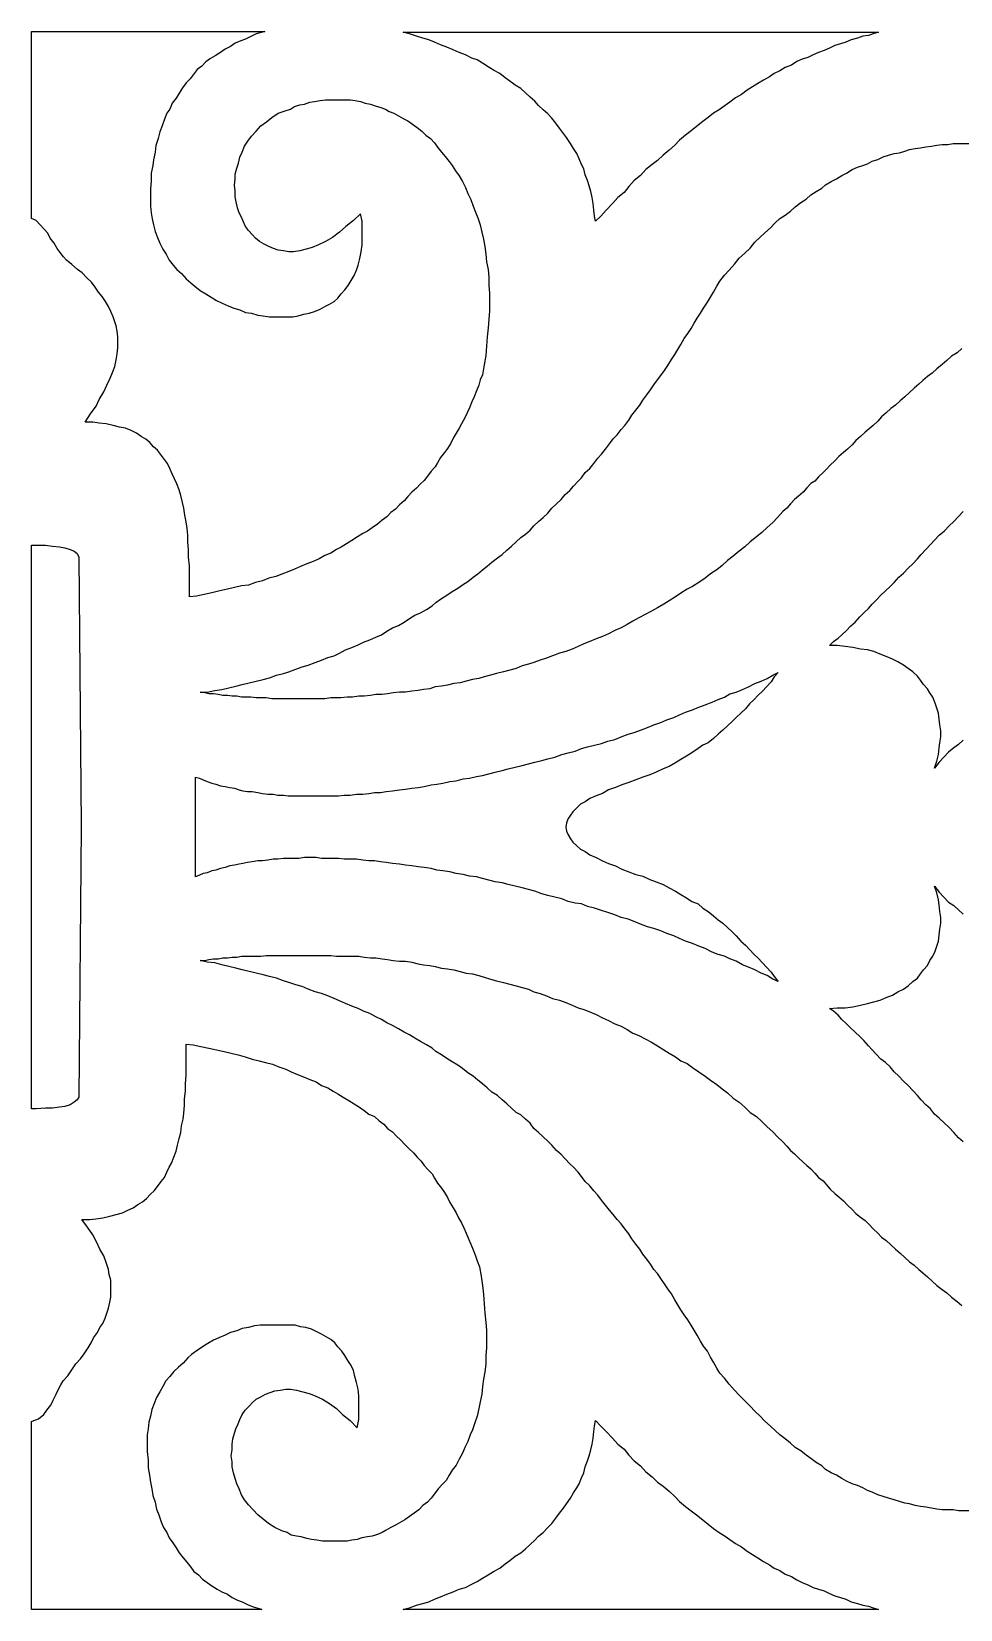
# Model space of a CAD drawing. Extents: x -372 to 372, y -358 to 358.
# Drawn here: x -242.5 to -201.5, y 227.8 to 297.5 of the extents above; entities that cross this region are included whole.
import ezdxf

# ---------------------------------------------------------------- set-up
doc = ezdxf.new("R2010")
doc.units = 0
doc.layers.add('LAYER_1', color=18, linetype='CONTINUOUS')

msp = doc.modelspace()

# ---------------------------------------------------------------- linework, layer by layer
at = {"layer": 'LAYER_1'}
for points in [[(-232.206, 297.492), (-232.309, 297.46), (-232.584, 297.386), (-232.824, 297.274), (-233.064, 297.162), (-233.27, 297.088), (-233.511, 296.976), (-233.717, 296.827), (-233.957, 296.715), (-234.163, 296.566), (-234.403, 296.417), (-234.609, 296.305), (-234.815, 296.156), (-234.987, 295.97), (-235.193, 295.821), (-235.33, 295.635), (-235.502, 295.411), (-235.673, 295.225), (-235.845, 295.001), (-235.982, 294.778), (-236.119, 294.554), (-236.291, 294.33), (-236.394, 294.07), (-236.531, 293.883), (-236.634, 293.622), (-236.737, 293.324), (-236.84, 293.063), (-236.909, 292.765), (-237.012, 292.467), (-237.046, 292.169), (-237.115, 291.834), (-237.149, 291.573), (-237.218, 291.238), (-237.218, 290.902), (-237.252, 290.53), (-237.252, 290.157), (-237.252, 289.784), (-237.218, 289.486), (-237.184, 289.225), (-237.115, 288.964), (-237.046, 288.666), (-236.943, 288.406), (-236.84, 288.145), (-236.703, 287.884), (-236.566, 287.66), (-236.428, 287.399), (-236.257, 287.176), (-236.085, 286.99), (-235.879, 286.803), (-235.673, 286.58), (-235.467, 286.393), (-235.296, 286.244), (-235.055, 286.058), (-234.815, 285.909), (-234.575, 285.76), (-234.334, 285.611), (-234.094, 285.499), (-233.82, 285.387), (-233.579, 285.275), (-233.305, 285.201), (-233.064, 285.089), (-232.79, 285.052), (-232.515, 284.977), (-232.275, 284.94), (-232, 284.903), (-230.97, 284.903), (-230.73, 284.94), (-230.49, 285.015), (-230.249, 285.052), (-230.009, 285.126), (-229.769, 285.238), (-229.563, 285.35), (-229.357, 285.462), (-229.151, 285.574), (-228.979, 285.723), (-228.842, 285.909), (-228.67, 286.095), (-228.533, 286.282), (-228.396, 286.505), (-228.259, 286.729), (-228.156, 286.952), (-228.087, 287.176), (-228.018, 287.474), (-227.95, 287.772), (-227.915, 288.07), (-227.915, 288.406), (-227.915, 288.741), (-227.915, 289.114), (-227.984, 289.449), (-228.293, 289.151), (-228.636, 288.89), (-228.911, 288.629), (-229.22, 288.406), (-229.529, 288.219), (-229.838, 288.07), (-230.112, 287.958), (-230.387, 287.884), (-230.661, 287.809), (-230.936, 287.772), (-231.142, 287.772), (-231.382, 287.809), (-231.623, 287.847), (-231.829, 287.921), (-232.034, 287.996), (-232.24, 288.107), (-232.446, 288.219), (-232.618, 288.368), (-232.755, 288.517), (-232.927, 288.704), (-233.064, 288.89), (-233.167, 289.114), (-233.236, 289.3), (-233.339, 289.486), (-233.408, 289.71), (-233.476, 289.971), (-233.511, 290.194), (-233.511, 290.455), (-233.545, 290.716), (-233.511, 290.977), (-233.511, 291.2), (-233.442, 291.461), (-233.373, 291.685), (-233.305, 291.946), (-233.202, 292.169), (-233.099, 292.43), (-232.961, 292.654), (-232.79, 292.877), (-232.584, 293.101), (-232.378, 293.324), (-232.137, 293.511), (-231.897, 293.697), (-231.623, 293.883), (-231.314, 293.995), (-231.073, 294.07), (-230.902, 294.181), (-230.661, 294.256), (-230.455, 294.293), (-230.215, 294.368), (-230.009, 294.405), (-229.769, 294.442), (-229.529, 294.479), (-228.43, 294.479), (-228.224, 294.442), (-227.984, 294.405), (-227.778, 294.33), (-227.538, 294.293), (-227.332, 294.219), (-227.091, 294.144), (-226.885, 294.07), (-226.714, 293.958), (-226.508, 293.883), (-226.302, 293.771), (-226.096, 293.66), (-225.89, 293.548), (-225.684, 293.399), (-225.478, 293.25), (-225.272, 293.101), (-225.1, 292.914), (-224.894, 292.765), (-224.723, 292.579), (-224.586, 292.393), (-224.414, 292.169), (-224.242, 291.983), (-224.071, 291.759), (-223.933, 291.573), (-223.796, 291.349), (-223.624, 291.126), (-223.487, 290.865), (-223.35, 290.604), (-223.247, 290.343), (-223.109, 290.082), (-223.006, 289.784), (-222.903, 289.523), (-222.801, 289.263), (-222.698, 288.964), (-222.629, 288.629), (-222.56, 288.331), (-222.492, 287.996), (-222.457, 287.66), (-222.423, 287.325), (-222.354, 286.99), (-222.32, 286.654), (-222.32, 286.282), (-222.286, 285.946), (-222.286, 285.536), (-222.286, 285.164), (-222.32, 284.791), (-222.354, 284.418), (-222.389, 284.008), (-222.423, 283.599), (-222.457, 283.189), (-222.526, 282.779), (-222.595, 282.332), (-222.698, 282.108), (-222.766, 281.884), (-222.869, 281.624), (-222.972, 281.363), (-223.075, 281.139), (-223.178, 280.878), (-223.281, 280.655), (-223.384, 280.431), (-223.521, 280.17), (-223.624, 279.984), (-223.762, 279.76), (-223.899, 279.537), (-224.002, 279.313), (-224.139, 279.09), (-224.277, 278.903), (-224.448, 278.68), (-224.586, 278.456), (-224.689, 278.27), (-224.86, 278.084), (-225.032, 277.86), (-225.169, 277.674), (-225.341, 277.525), (-225.512, 277.338), (-225.718, 277.152), (-225.89, 276.966), (-226.062, 276.779), (-226.268, 276.593), (-226.439, 276.407), (-226.645, 276.258), (-226.817, 276.071), (-227.023, 275.922), (-227.229, 275.736), (-227.469, 275.587), (-227.675, 275.438), (-227.881, 275.326), (-228.121, 275.177), (-228.361, 275.028), (-228.602, 274.879), (-228.842, 274.73), (-229.048, 274.618), (-229.288, 274.469), (-229.563, 274.357), (-229.803, 274.208), (-230.078, 274.097), (-230.352, 273.985), (-230.627, 273.873), (-230.902, 273.761), (-231.142, 273.649), (-231.451, 273.538), (-231.726, 273.426), (-232.034, 273.351), (-232.309, 273.239), (-232.618, 273.165), (-232.927, 273.053), (-233.236, 273.016), (-233.545, 272.941), (-233.854, 272.867), (-234.197, 272.792), (-234.54, 272.718), (-234.884, 272.643), (-235.227, 272.569), (-235.536, 272.531), (-235.536, 272.904), (-235.536, 273.202), (-235.536, 273.575), (-235.536, 273.91), (-235.57, 274.283), (-235.57, 274.618), (-235.605, 274.954), (-235.605, 275.252), (-235.639, 275.55), (-235.673, 275.848), (-235.742, 276.146), (-235.776, 276.444), (-235.845, 276.705), (-235.913, 277.003), (-235.982, 277.264), (-236.085, 277.525), (-236.188, 277.748), (-236.291, 277.972), (-236.394, 278.195), (-236.497, 278.419), (-236.634, 278.605), (-236.806, 278.829), (-236.943, 279.015), (-237.115, 279.164), (-237.287, 279.351), (-237.458, 279.5), (-237.664, 279.611), (-237.87, 279.76), (-238.11, 279.872), (-238.351, 279.984), (-238.625, 280.021), (-238.9, 280.096), (-239.209, 280.17), (-239.518, 280.208), (-239.792, 280.245), (-240.136, 280.245), (-239.895, 280.618), (-239.655, 280.953), (-239.518, 281.251), (-239.312, 281.586), (-239.175, 281.884), (-239.037, 282.183), (-238.934, 282.443), (-238.831, 282.704), (-238.763, 283.002), (-238.728, 283.263), (-238.694, 283.524), (-238.694, 283.785), (-238.694, 284.008), (-238.728, 284.269), (-238.763, 284.493), (-238.831, 284.679), (-238.9, 284.903), (-239.003, 285.126), (-239.106, 285.35), (-239.243, 285.574), (-239.38, 285.797), (-239.552, 285.983), (-239.689, 286.207), (-239.861, 286.431), (-240.067, 286.617), (-240.273, 286.84), (-240.479, 286.99), (-240.719, 287.213), (-240.96, 287.399), (-241.097, 287.548), (-241.234, 287.735), (-241.371, 287.921), (-241.509, 288.145), (-241.68, 288.368), (-241.783, 288.592), (-241.955, 288.778), (-242.127, 288.964), (-242.298, 289.151), (-242.5, 289.245), (-242.5, 297.493)], [(-205.366, 297.394), (-205.572, 297.32), (-205.812, 297.282), (-206.052, 297.208), (-206.327, 297.133), (-206.567, 297.022), (-206.808, 296.947), (-207.048, 296.872), (-207.288, 296.761), (-207.528, 296.649), (-207.769, 296.574), (-208.009, 296.463), (-208.249, 296.351), (-208.49, 296.276), (-208.73, 296.164), (-208.97, 296.015), (-209.245, 295.904), (-209.485, 295.755), (-209.725, 295.643), (-209.931, 295.494), (-210.206, 295.345), (-210.446, 295.196), (-210.687, 295.047), (-210.927, 294.898), (-211.167, 294.711), (-211.442, 294.562), (-211.682, 294.376), (-211.888, 294.227), (-212.163, 294.04), (-212.403, 293.891), (-212.643, 293.705), (-212.883, 293.519), (-213.158, 293.295), (-213.398, 293.109), (-213.639, 292.923), (-213.913, 292.699), (-214.119, 292.475), (-214.36, 292.252), (-214.634, 292.028), (-214.874, 291.805), (-215.115, 291.618), (-215.389, 291.395), (-215.63, 291.134), (-215.904, 290.91), (-216.145, 290.65), (-216.35, 290.389), (-216.625, 290.165), (-216.865, 289.904), (-217.14, 289.606), (-217.38, 289.345), (-217.621, 289.122), (-217.655, 289.345), (-217.689, 289.606), (-217.724, 289.904), (-217.758, 290.165), (-217.827, 290.426), (-217.895, 290.687), (-217.964, 290.91), (-218.067, 291.171), (-218.135, 291.432), (-218.238, 291.618), (-218.341, 291.879), (-218.444, 292.103), (-218.582, 292.326), (-218.719, 292.55), (-218.891, 292.811), (-219.028, 292.997), (-219.2, 293.221), (-219.371, 293.444), (-219.543, 293.668), (-219.715, 293.854), (-219.92, 294.04), (-220.126, 294.227), (-220.298, 294.413), (-220.504, 294.599), (-220.71, 294.786), (-220.916, 294.972), (-221.156, 295.121), (-221.397, 295.307), (-221.603, 295.456), (-221.843, 295.643), (-222.117, 295.792), (-222.358, 295.941), (-222.598, 296.09), (-222.838, 296.239), (-223.079, 296.314), (-223.353, 296.463), (-223.628, 296.574), (-223.902, 296.686), (-224.177, 296.798), (-224.452, 296.91), (-224.726, 297.022), (-224.967, 297.133), (-225.241, 297.208), (-225.516, 297.282), (-225.825, 297.394), (-226.097, 297.468), (-205.126, 297.468)], [(-241.581, 274.775), (-241.272, 274.738), (-241.032, 274.701), (-240.791, 274.626), (-240.62, 274.552), (-240.482, 274.44), (-240.414, 274.291), (-240.311, 262.441), (-240.311, 262.33), (-240.414, 250.443), (-240.482, 250.331), (-240.62, 250.219), (-240.791, 250.107), (-241.032, 250.033), (-241.272, 249.996), (-241.581, 249.958), (-241.89, 249.958), (-242.302, 249.921), (-242.5, 249.921), (-242.5, 274.813), (-241.89, 274.813)], [(-209.725, 269), (-209.863, 268.776), (-210.069, 268.553), (-210.24, 268.366), (-210.446, 268.18), (-210.618, 267.994), (-210.824, 267.807), (-210.995, 267.584), (-211.201, 267.397), (-211.407, 267.211), (-211.579, 267.025), (-211.785, 266.838), (-211.991, 266.652), (-212.197, 266.466), (-212.403, 266.28), (-212.643, 266.093), (-212.883, 265.981), (-213.089, 265.832), (-213.364, 265.646), (-213.604, 265.497), (-213.845, 265.348), (-214.085, 265.199), (-214.36, 265.05), (-214.634, 264.938), (-214.943, 264.789), (-215.218, 264.677), (-215.527, 264.565), (-215.836, 264.454), (-216.145, 264.342), (-216.453, 264.23), (-216.728, 264.118), (-217.037, 264.006), (-217.312, 263.857), (-217.586, 263.746), (-217.861, 263.634), (-218.067, 263.485), (-218.273, 263.373), (-218.444, 263.224), (-218.616, 263.038), (-218.719, 262.889), (-218.822, 262.74), (-218.891, 262.553), (-218.925, 262.367), (-218.891, 262.181), (-218.822, 262.032), (-218.719, 261.845), (-218.616, 261.696), (-218.444, 261.547), (-218.273, 261.398), (-218.067, 261.286), (-217.861, 261.137), (-217.586, 261.025), (-217.312, 260.876), (-217.037, 260.765), (-216.728, 260.653), (-216.453, 260.504), (-216.145, 260.392), (-215.836, 260.28), (-215.527, 260.206), (-215.218, 260.057), (-214.943, 259.945), (-214.634, 259.833), (-214.36, 259.684), (-214.085, 259.535), (-213.845, 259.386), (-213.604, 259.237), (-213.364, 259.088), (-213.089, 258.976), (-212.883, 258.79), (-212.643, 258.641), (-212.403, 258.454), (-212.197, 258.268), (-211.991, 258.119), (-211.785, 257.933), (-211.579, 257.746), (-211.407, 257.56), (-211.201, 257.336), (-210.995, 257.15), (-210.824, 256.964), (-210.618, 256.74), (-210.446, 256.591), (-210.24, 256.368), (-210.069, 256.181), (-209.863, 255.958), (-209.725, 255.771), (-209.554, 255.548), (-209.794, 255.66), (-210.034, 255.809), (-210.309, 255.92), (-210.584, 256.069), (-210.858, 256.181), (-211.133, 256.293), (-211.407, 256.442), (-211.682, 256.554), (-211.922, 256.666), (-212.197, 256.74), (-212.472, 256.852), (-212.78, 257.001), (-213.055, 257.113), (-213.33, 257.225), (-213.639, 257.336), (-213.913, 257.448), (-214.154, 257.56), (-214.462, 257.672), (-214.737, 257.784), (-215.046, 257.895), (-215.321, 257.97), (-215.63, 258.082), (-215.904, 258.193), (-216.179, 258.305), (-216.488, 258.38), (-216.762, 258.492), (-217.071, 258.603), (-217.346, 258.678), (-217.655, 258.79), (-217.964, 258.864), (-218.238, 258.976), (-218.513, 259.013), (-218.822, 259.088), (-219.097, 259.2), (-219.406, 259.274), (-219.715, 259.349), (-219.989, 259.423), (-220.298, 259.535), (-220.573, 259.609), (-220.847, 259.684), (-221.156, 259.758), (-221.465, 259.833), (-221.74, 259.908), (-222.049, 259.945), (-222.323, 260.019), (-222.598, 260.094), (-222.873, 260.168), (-223.182, 260.206), (-223.456, 260.28), (-223.765, 260.317), (-224.04, 260.392), (-224.349, 260.429), (-224.623, 260.466), (-224.864, 260.541), (-225.173, 260.578), (-225.447, 260.616), (-225.722, 260.653), (-225.996, 260.69), (-226.271, 260.727), (-226.58, 260.765), (-226.855, 260.802), (-227.095, 260.839), (-227.369, 260.876), (-227.61, 260.876), (-227.884, 260.914), (-228.159, 260.951), (-228.708, 260.951), (-228.949, 260.988), (-229.704, 260.988), (-229.944, 261.025), (-230.459, 261.025), (-230.699, 260.988), (-231.386, 260.988), (-231.626, 260.951), (-231.832, 260.951), (-232.072, 260.914), (-232.313, 260.876), (-232.519, 260.876), (-232.759, 260.839), (-232.965, 260.802), (-233.171, 260.765), (-233.342, 260.727), (-233.548, 260.69), (-233.754, 260.653), (-233.96, 260.578), (-234.166, 260.541), (-234.372, 260.466), (-234.544, 260.429), (-234.75, 260.355), (-234.921, 260.317), (-235.093, 260.243), (-235.265, 260.168), (-235.265, 262.367), (-235.265, 264.565), (-235.093, 264.528), (-234.921, 264.454), (-234.75, 264.379), (-234.544, 264.305), (-234.372, 264.267), (-234.166, 264.193), (-233.96, 264.156), (-233.754, 264.118), (-233.548, 264.081), (-233.342, 264.006), (-233.171, 263.969), (-232.965, 263.932), (-232.759, 263.932), (-232.519, 263.895), (-232.313, 263.857), (-232.072, 263.82), (-231.832, 263.82), (-231.626, 263.783), (-231.386, 263.783), (-231.18, 263.746), (-228.949, 263.746), (-228.708, 263.783), (-228.434, 263.783), (-228.159, 263.82), (-227.884, 263.82), (-227.61, 263.857), (-227.369, 263.895), (-227.095, 263.895), (-226.855, 263.932), (-226.58, 263.969), (-226.271, 264.006), (-225.996, 264.044), (-225.722, 264.081), (-225.447, 264.118), (-225.173, 264.156), (-224.864, 264.23), (-224.623, 264.267), (-224.349, 264.305), (-224.04, 264.379), (-223.765, 264.416), (-223.456, 264.491), (-223.182, 264.528), (-222.873, 264.603), (-222.598, 264.64), (-222.323, 264.714), (-222.049, 264.789), (-221.74, 264.864), (-221.465, 264.938), (-221.156, 265.013), (-220.847, 265.087), (-220.573, 265.162), (-220.298, 265.236), (-219.989, 265.311), (-219.715, 265.385), (-219.406, 265.46), (-219.097, 265.572), (-218.822, 265.646), (-218.513, 265.721), (-218.238, 265.832), (-217.964, 265.907), (-217.655, 265.981), (-217.346, 266.056), (-217.071, 266.168), (-216.762, 266.242), (-216.488, 266.354), (-216.179, 266.466), (-215.904, 266.54), (-215.63, 266.652), (-215.321, 266.764), (-215.046, 266.876), (-214.737, 266.988), (-214.462, 267.099), (-214.154, 267.211), (-213.913, 267.323), (-213.639, 267.435), (-213.33, 267.546), (-213.055, 267.658), (-212.78, 267.77), (-212.472, 267.882), (-212.197, 267.994), (-211.922, 268.105), (-211.682, 268.254), (-211.407, 268.329), (-211.133, 268.441), (-210.858, 268.553), (-210.584, 268.702), (-210.309, 268.813), (-210.034, 268.925), (-209.794, 269.074), (-209.554, 269.186)], [(-235.368, 252.753), (-235.024, 252.678), (-234.681, 252.604), (-234.338, 252.529), (-233.995, 252.455), (-233.686, 252.38), (-233.377, 252.306), (-233.068, 252.231), (-232.759, 252.12), (-232.45, 252.045), (-232.175, 251.971), (-231.866, 251.896), (-231.592, 251.784), (-231.283, 251.672), (-231.042, 251.561), (-230.768, 251.449), (-230.493, 251.337), (-230.219, 251.225), (-229.944, 251.113), (-229.704, 250.964), (-229.429, 250.853), (-229.189, 250.704), (-228.983, 250.592), (-228.743, 250.443), (-228.502, 250.294), (-228.262, 250.145), (-228.022, 249.996), (-227.816, 249.847), (-227.61, 249.697), (-227.369, 249.586), (-227.164, 249.399), (-226.958, 249.25), (-226.786, 249.064), (-226.58, 248.915), (-226.408, 248.729), (-226.202, 248.542), (-226.031, 248.356), (-225.859, 248.17), (-225.653, 247.983), (-225.481, 247.797), (-225.31, 247.611), (-225.173, 247.424), (-225.001, 247.238), (-224.829, 247.052), (-224.726, 246.865), (-224.589, 246.642), (-224.417, 246.418), (-224.28, 246.232), (-224.143, 246.008), (-224.04, 245.785), (-223.902, 245.561), (-223.765, 245.338), (-223.662, 245.114), (-223.525, 244.891), (-223.422, 244.667), (-223.319, 244.443), (-223.216, 244.183), (-223.113, 243.959), (-223.01, 243.698), (-222.907, 243.437), (-222.838, 243.214), (-222.735, 242.953), (-222.667, 242.543), (-222.598, 242.133), (-222.564, 241.723), (-222.529, 241.313), (-222.495, 240.903), (-222.461, 240.493), (-222.426, 240.158), (-222.426, 239.785), (-222.426, 239.376), (-222.461, 239.04), (-222.461, 238.668), (-222.495, 238.295), (-222.564, 237.997), (-222.598, 237.661), (-222.632, 237.326), (-222.701, 236.991), (-222.77, 236.693), (-222.838, 236.357), (-222.941, 236.059), (-223.044, 235.761), (-223.147, 235.537), (-223.25, 235.239), (-223.388, 234.979), (-223.491, 234.718), (-223.628, 234.457), (-223.765, 234.196), (-223.937, 233.972), (-224.074, 233.749), (-224.211, 233.525), (-224.383, 233.339), (-224.555, 233.153), (-224.726, 232.929), (-224.864, 232.743), (-225.035, 232.556), (-225.241, 232.407), (-225.413, 232.221), (-225.619, 232.072), (-225.825, 231.923), (-226.031, 231.774), (-226.237, 231.662), (-226.443, 231.55), (-226.649, 231.439), (-226.855, 231.327), (-227.026, 231.215), (-227.232, 231.14), (-227.472, 231.066), (-227.678, 231.029), (-227.919, 230.991), (-228.125, 230.917), (-228.365, 230.88), (-228.571, 230.842), (-229.669, 230.842), (-229.91, 230.88), (-230.15, 230.917), (-230.356, 230.954), (-230.596, 231.029), (-230.802, 231.066), (-231.042, 231.103), (-231.214, 231.215), (-231.454, 231.29), (-231.763, 231.439), (-232.038, 231.625), (-232.278, 231.811), (-232.519, 231.998), (-232.724, 232.221), (-232.93, 232.445), (-233.102, 232.668), (-233.239, 232.892), (-233.342, 233.153), (-233.445, 233.376), (-233.514, 233.6), (-233.583, 233.861), (-233.651, 234.121), (-233.651, 234.345), (-233.686, 234.606), (-233.651, 234.867), (-233.651, 235.128), (-233.617, 235.351), (-233.548, 235.612), (-233.48, 235.798), (-233.377, 236.022), (-233.308, 236.208), (-233.205, 236.432), (-233.068, 236.618), (-232.896, 236.804), (-232.759, 236.953), (-232.587, 237.103), (-232.381, 237.214), (-232.175, 237.326), (-231.969, 237.401), (-231.763, 237.475), (-231.523, 237.512), (-231.283, 237.55), (-231.077, 237.55), (-230.802, 237.512), (-230.528, 237.438), (-230.253, 237.363), (-229.978, 237.252), (-229.669, 237.103), (-229.36, 236.916), (-229.051, 236.693), (-228.777, 236.432), (-228.434, 236.171), (-228.125, 235.836), (-228.056, 236.208), (-228.056, 236.581), (-228.056, 236.916), (-228.056, 237.252), (-228.09, 237.55), (-228.159, 237.848), (-228.228, 238.109), (-228.296, 238.369), (-228.399, 238.593), (-228.537, 238.817), (-228.674, 239.04), (-228.811, 239.227), (-228.983, 239.413), (-229.12, 239.599), (-229.292, 239.748), (-229.498, 239.86), (-229.704, 239.972), (-229.91, 240.084), (-230.15, 240.195), (-230.39, 240.27), (-230.631, 240.307), (-230.871, 240.382), (-232.416, 240.382), (-232.656, 240.344), (-232.93, 240.27), (-233.205, 240.233), (-233.445, 240.121), (-233.72, 240.046), (-233.96, 239.935), (-234.235, 239.823), (-234.475, 239.711), (-234.715, 239.562), (-234.956, 239.413), (-235.196, 239.264), (-235.436, 239.077), (-235.608, 238.928), (-235.814, 238.705), (-236.02, 238.519), (-236.226, 238.332), (-236.397, 238.109), (-236.569, 237.922), (-236.706, 237.661), (-236.844, 237.438), (-236.981, 237.177), (-237.084, 236.916), (-237.187, 236.655), (-237.256, 236.357), (-237.324, 236.096), (-237.359, 235.798), (-237.393, 235.537), (-237.393, 235.165), (-237.393, 234.792), (-237.359, 234.42), (-237.359, 234.084), (-237.29, 233.749), (-237.256, 233.451), (-237.187, 233.153), (-237.153, 232.855), (-237.05, 232.556), (-236.981, 232.258), (-236.878, 231.998), (-236.775, 231.699), (-236.672, 231.439), (-236.535, 231.215), (-236.432, 230.991), (-236.26, 230.768), (-236.123, 230.544), (-235.986, 230.321), (-235.814, 230.097), (-235.642, 229.911), (-235.471, 229.687), (-235.333, 229.501), (-235.127, 229.352), (-234.956, 229.166), (-234.75, 229.016), (-234.544, 228.867), (-234.304, 228.718), (-234.098, 228.607), (-233.857, 228.495), (-233.651, 228.346), (-233.411, 228.234), (-233.205, 228.159), (-232.965, 228.048), (-232.724, 227.936), (-232.45, 227.861), (-232.333, 227.825), (-242.5, 227.825), (-242.5, 236.124), (-242.473, 236.134), (-242.199, 236.245), (-241.958, 236.432), (-241.821, 236.618), (-241.65, 236.842), (-241.547, 237.065), (-241.409, 237.326), (-241.306, 237.55), (-241.203, 237.736), (-241.1, 237.922), (-240.894, 238.146), (-240.723, 238.407), (-240.551, 238.668), (-240.345, 238.891), (-240.173, 239.115), (-240.002, 239.376), (-239.865, 239.599), (-239.762, 239.823), (-239.59, 240.046), (-239.487, 240.27), (-239.35, 240.456), (-239.247, 240.68), (-239.178, 240.903), (-239.109, 241.127), (-239.041, 241.388), (-239.006, 241.611), (-239.006, 241.835), (-239.006, 242.096), (-239.006, 242.357), (-239.075, 242.617), (-239.109, 242.841), (-239.212, 243.139), (-239.315, 243.437), (-239.487, 243.735), (-239.624, 244.033), (-239.796, 244.369), (-240.036, 244.704), (-240.276, 245.04), (-239.933, 245.04), (-239.659, 245.077), (-239.35, 245.114), (-239.041, 245.189), (-238.766, 245.263), (-238.491, 245.338), (-238.251, 245.449), (-238.011, 245.561), (-237.805, 245.71), (-237.599, 245.822), (-237.427, 245.971), (-237.256, 246.157), (-237.084, 246.307), (-236.947, 246.493), (-236.775, 246.716), (-236.638, 246.903), (-236.535, 247.126), (-236.432, 247.35), (-236.329, 247.536), (-236.226, 247.797), (-236.123, 248.058), (-236.054, 248.319), (-235.986, 248.617), (-235.917, 248.878), (-235.883, 249.176), (-235.814, 249.474), (-235.78, 249.735), (-235.745, 250.07), (-235.745, 250.368), (-235.711, 250.704), (-235.711, 251.039), (-235.677, 251.412), (-235.677, 251.747), (-235.677, 252.082), (-235.677, 252.418), (-235.677, 252.79)], [(-217.38, 235.91), (-217.14, 235.687), (-216.865, 235.388), (-216.625, 235.128), (-216.35, 234.904), (-216.145, 234.643), (-215.904, 234.382), (-215.63, 234.159), (-215.389, 233.898), (-215.115, 233.674), (-214.874, 233.451), (-214.634, 233.264), (-214.36, 233.041), (-214.119, 232.817), (-213.913, 232.594), (-213.639, 232.37), (-213.398, 232.184), (-213.158, 231.998), (-212.883, 231.774), (-212.643, 231.588), (-212.403, 231.401), (-212.163, 231.215), (-211.888, 231.066), (-211.682, 230.917), (-211.442, 230.731), (-211.167, 230.582), (-210.927, 230.395), (-210.687, 230.246), (-210.446, 230.097), (-210.206, 229.948), (-209.931, 229.799), (-209.725, 229.65), (-209.485, 229.538), (-209.245, 229.389), (-208.97, 229.277), (-208.73, 229.128), (-208.49, 229.016), (-208.249, 228.905), (-208.009, 228.793), (-207.769, 228.718), (-207.528, 228.644), (-207.288, 228.532), (-207.048, 228.42), (-206.808, 228.346), (-206.567, 228.271), (-206.327, 228.159), (-206.052, 228.085), (-205.812, 228.01), (-205.572, 227.973), (-205.366, 227.899), (-205.126, 227.825), (-226.097, 227.825), (-225.825, 227.899), (-225.516, 228.01), (-225.241, 228.085), (-224.967, 228.159), (-224.726, 228.271), (-224.452, 228.383), (-224.177, 228.495), (-223.902, 228.607), (-223.628, 228.718), (-223.353, 228.793), (-223.079, 228.942), (-222.838, 229.054), (-222.598, 229.203), (-222.358, 229.352), (-222.117, 229.501), (-221.843, 229.65), (-221.603, 229.836), (-221.397, 229.985), (-221.156, 230.172), (-220.916, 230.321), (-220.71, 230.507), (-220.504, 230.693), (-220.298, 230.88), (-220.126, 231.066), (-219.92, 231.215), (-219.715, 231.439), (-219.543, 231.625), (-219.371, 231.848), (-219.2, 232.072), (-219.028, 232.296), (-218.891, 232.482), (-218.719, 232.743), (-218.582, 232.966), (-218.444, 233.19), (-218.341, 233.376), (-218.238, 233.637), (-218.135, 233.861), (-218.067, 234.121), (-217.964, 234.382), (-217.895, 234.606), (-217.827, 234.867), (-217.758, 235.128), (-217.724, 235.388), (-217.689, 235.687), (-217.655, 235.91), (-217.621, 236.171)]]:
    msp.add_lwpolyline(points, close=True, dxfattribs=at)
for points in [[(-201.453, 283.495), (-201.658, 283.309), (-201.899, 283.16), (-202.105, 282.973), (-202.311, 282.787), (-202.551, 282.601), (-202.757, 282.414), (-202.963, 282.265), (-203.169, 282.079), (-203.341, 281.93), (-203.546, 281.744), (-203.752, 281.557), (-203.958, 281.371), (-204.164, 281.185), (-204.37, 280.998), (-204.576, 280.849), (-204.782, 280.663), (-204.988, 280.477), (-205.16, 280.29), (-205.366, 280.104), (-205.537, 279.955), (-205.709, 279.806), (-205.915, 279.62), (-206.121, 279.433), (-206.293, 279.247), (-206.499, 279.061), (-206.67, 278.912), (-206.876, 278.725), (-207.048, 278.539), (-207.254, 278.353), (-207.425, 278.166), (-207.563, 278.017), (-207.769, 277.831), (-207.94, 277.645), (-208.112, 277.533), (-208.284, 277.347), (-208.455, 277.16), (-208.661, 276.974), (-208.833, 276.825), (-209.004, 276.639), (-209.176, 276.452), (-209.348, 276.303), (-209.588, 276.042), (-209.794, 275.819), (-210.034, 275.595), (-210.275, 275.372), (-210.515, 275.185), (-210.789, 274.962), (-211.03, 274.738), (-211.27, 274.552), (-211.545, 274.328), (-211.785, 274.142), (-212.025, 273.918), (-212.266, 273.732), (-212.54, 273.546), (-212.78, 273.359), (-213.055, 273.173), (-213.33, 272.987), (-213.57, 272.875), (-213.845, 272.689), (-214.085, 272.54), (-214.36, 272.353), (-214.6, 272.204), (-214.874, 272.055), (-215.149, 271.906), (-215.424, 271.757), (-215.698, 271.608), (-215.973, 271.459), (-216.213, 271.31), (-216.488, 271.161), (-216.762, 271.049), (-217.037, 270.9), (-217.312, 270.788), (-217.586, 270.677), (-217.861, 270.565), (-218.135, 270.453), (-218.376, 270.341), (-218.65, 270.229), (-218.925, 270.118), (-219.2, 270.043), (-219.509, 269.931), (-219.783, 269.82), (-220.058, 269.745), (-220.332, 269.633), (-220.573, 269.559), (-220.847, 269.484), (-221.122, 269.372), (-221.397, 269.298), (-221.671, 269.223), (-221.98, 269.149), (-222.255, 269.074), (-222.529, 269), (-222.77, 268.925), (-223.044, 268.888), (-223.319, 268.813), (-223.593, 268.739), (-223.868, 268.702), (-224.143, 268.627), (-224.417, 268.59), (-224.692, 268.553), (-224.932, 268.478), (-225.207, 268.441), (-225.447, 268.404), (-225.722, 268.366), (-225.996, 268.329), (-226.271, 268.329), (-226.546, 268.292), (-226.786, 268.254), (-227.026, 268.217), (-227.301, 268.217), (-227.541, 268.18), (-227.816, 268.143), (-228.056, 268.143), (-228.331, 268.105), (-228.571, 268.105), (-228.846, 268.068), (-229.292, 268.068), (-229.566, 268.031), (-231.901, 268.031), (-232.141, 268.068), (-232.587, 268.068), (-232.827, 268.105), (-233.239, 268.105), (-233.445, 268.143), (-233.651, 268.143), (-233.857, 268.18), (-234.063, 268.18), (-234.269, 268.217), (-234.475, 268.254), (-234.681, 268.254), (-234.853, 268.292), (-235.059, 268.329), (-234.75, 268.329), (-234.407, 268.404), (-234.098, 268.441), (-233.789, 268.515), (-233.48, 268.59), (-233.205, 268.664), (-232.896, 268.739), (-232.587, 268.813), (-232.278, 268.888), (-232.004, 268.962), (-231.695, 269.074), (-231.386, 269.149), (-231.145, 269.223), (-230.836, 269.335), (-230.562, 269.447), (-230.287, 269.521), (-229.978, 269.633), (-229.704, 269.745), (-229.429, 269.857), (-229.154, 269.931), (-228.914, 270.043), (-228.64, 270.192), (-228.365, 270.304), (-228.09, 270.416), (-227.85, 270.528), (-227.575, 270.639), (-227.301, 270.751), (-227.061, 270.863), (-226.82, 271.012), (-226.58, 271.161), (-226.305, 271.273), (-226.065, 271.422), (-225.825, 271.571), (-225.584, 271.72), (-225.344, 271.832), (-225.07, 271.981), (-224.829, 272.13), (-224.658, 272.279), (-224.417, 272.465), (-224.177, 272.614), (-223.937, 272.763), (-223.696, 272.912), (-223.491, 273.061), (-223.25, 273.21), (-223.01, 273.397), (-222.804, 273.546), (-222.598, 273.732), (-222.392, 273.881), (-222.186, 274.067), (-221.946, 274.254), (-221.74, 274.403), (-221.534, 274.589), (-221.328, 274.775), (-221.122, 274.962), (-220.916, 275.148), (-220.71, 275.297), (-220.504, 275.483), (-220.332, 275.67), (-220.126, 275.856), (-219.92, 276.042), (-219.715, 276.229), (-219.543, 276.452), (-219.337, 276.639), (-219.131, 276.825), (-218.959, 277.049), (-218.753, 277.235), (-218.582, 277.421), (-218.376, 277.645), (-218.238, 277.794), (-218.067, 278.017), (-217.861, 278.204), (-217.689, 278.427), (-217.518, 278.651), (-217.346, 278.837), (-217.174, 279.061), (-217.003, 279.284), (-216.831, 279.508), (-216.659, 279.694), (-216.488, 279.918), (-216.316, 280.104), (-216.145, 280.328), (-216.007, 280.551), (-215.836, 280.775), (-215.664, 280.998), (-215.527, 281.222), (-215.355, 281.446), (-215.183, 281.669), (-215.046, 281.893), (-214.874, 282.116), (-214.737, 282.303), (-214.565, 282.526), (-214.428, 282.75), (-214.257, 283.011), (-214.119, 283.234), (-213.982, 283.458), (-213.845, 283.681), (-213.707, 283.942), (-213.536, 284.166), (-213.398, 284.389), (-213.261, 284.613), (-213.124, 284.837), (-212.986, 285.06), (-212.849, 285.284), (-212.677, 285.545), (-212.54, 285.768), (-212.403, 285.992), (-212.266, 286.253), (-212.128, 286.476), (-211.922, 286.737), (-211.716, 286.961), (-211.476, 287.221), (-211.27, 287.482), (-211.03, 287.706), (-210.789, 287.929), (-210.584, 288.19), (-210.343, 288.414), (-210.137, 288.6), (-209.897, 288.824), (-209.691, 289.047), (-209.485, 289.234), (-209.245, 289.383), (-209.004, 289.569), (-208.799, 289.755), (-208.558, 289.942), (-208.318, 290.091), (-208.112, 290.277), (-207.872, 290.426), (-207.631, 290.575), (-207.46, 290.724), (-207.219, 290.873), (-206.979, 290.985), (-206.739, 291.134), (-206.533, 291.246), (-206.293, 291.395), (-206.052, 291.507), (-205.812, 291.581), (-205.606, 291.656), (-205.4, 291.767), (-205.16, 291.842), (-204.92, 291.954), (-204.679, 292.028), (-204.439, 292.103), (-204.199, 292.14), (-203.958, 292.215), (-203.752, 292.289), (-203.512, 292.326), (-203.272, 292.364), (-203.032, 292.401), (-202.791, 292.438), (-202.551, 292.475), (-202.311, 292.513), (-202.07, 292.513), (-201.83, 292.55), (-200.629, 292.55)], [(-201.384, 266.205), (-201.59, 266.019), (-201.796, 265.87), (-202.036, 265.683), (-202.242, 265.46), (-202.448, 265.236), (-202.654, 264.975), (-202.551, 265.273), (-202.482, 265.572), (-202.448, 265.87), (-202.414, 266.093), (-202.379, 266.354), (-202.379, 266.615), (-202.414, 266.876), (-202.448, 267.137), (-202.482, 267.397), (-202.551, 267.621), (-202.62, 267.845), (-202.723, 268.105), (-202.86, 268.292), (-202.963, 268.478), (-203.135, 268.664), (-203.272, 268.851), (-203.409, 269.037), (-203.615, 269.223), (-203.821, 269.372), (-204.027, 269.521), (-204.267, 269.67), (-204.508, 269.782), (-204.782, 269.894), (-205.057, 270.006), (-205.331, 270.118), (-205.606, 270.192), (-205.915, 270.229), (-206.258, 270.304), (-206.602, 270.341), (-206.945, 270.378), (-207.288, 270.378), (-207.116, 270.565), (-206.911, 270.714), (-206.739, 270.863), (-206.533, 271.049), (-206.361, 271.236), (-206.155, 271.422), (-205.949, 271.645), (-205.778, 271.832), (-205.572, 272.018), (-205.4, 272.204), (-205.229, 272.391), (-205.023, 272.614), (-204.817, 272.801), (-204.611, 272.987), (-204.439, 273.173), (-204.233, 273.397), (-204.027, 273.583), (-203.821, 273.807), (-203.615, 273.993), (-203.409, 274.217), (-203.238, 274.403), (-203.032, 274.626), (-202.826, 274.85), (-202.654, 275.036), (-202.448, 275.26), (-202.208, 275.446), (-202.002, 275.67), (-201.796, 275.856), (-201.59, 276.08), (-201.384, 276.303)], [(-201.384, 248.468), (-201.59, 248.654), (-201.796, 248.878), (-202.002, 249.101), (-202.208, 249.288), (-202.448, 249.511), (-202.654, 249.697), (-202.826, 249.921), (-203.032, 250.107), (-203.238, 250.331), (-203.409, 250.517), (-203.615, 250.741), (-203.821, 250.964), (-204.027, 251.151), (-204.233, 251.374), (-204.439, 251.561), (-204.611, 251.784), (-204.817, 251.971), (-205.023, 252.12), (-205.229, 252.343), (-205.4, 252.529), (-205.572, 252.716), (-205.778, 252.939), (-205.949, 253.126), (-206.155, 253.312), (-206.361, 253.498), (-206.533, 253.685), (-206.739, 253.871), (-206.911, 254.057), (-207.116, 254.244), (-207.288, 254.355), (-206.945, 254.393), (-206.602, 254.393), (-206.258, 254.43), (-205.915, 254.504), (-205.606, 254.579), (-205.331, 254.653), (-205.057, 254.728), (-204.782, 254.84), (-204.508, 254.952), (-204.267, 255.101), (-204.027, 255.212), (-203.821, 255.361), (-203.615, 255.548), (-203.409, 255.697), (-203.272, 255.883), (-203.135, 256.069), (-202.963, 256.256), (-202.86, 256.479), (-202.723, 256.666), (-202.62, 256.889), (-202.551, 257.113), (-202.482, 257.336), (-202.448, 257.597), (-202.414, 257.858), (-202.379, 258.119), (-202.379, 258.38), (-202.414, 258.641), (-202.448, 258.939), (-202.482, 259.162), (-202.551, 259.46), (-202.654, 259.758), (-202.448, 259.498), (-202.242, 259.274), (-202.036, 259.05), (-201.796, 258.901), (-201.59, 258.715), (-201.384, 258.529)], [(-200.869, 232.184), (-201.59, 232.184), (-201.83, 232.221), (-202.311, 232.221), (-202.551, 232.258), (-202.791, 232.296), (-203.032, 232.333), (-203.272, 232.37), (-203.512, 232.407), (-203.752, 232.482), (-203.958, 232.519), (-204.199, 232.594), (-204.439, 232.668), (-204.679, 232.743), (-204.92, 232.817), (-205.16, 232.892), (-205.4, 233.004), (-205.606, 233.078), (-205.812, 233.19), (-206.052, 233.302), (-206.293, 233.376), (-206.533, 233.488), (-206.739, 233.6), (-206.979, 233.749), (-207.219, 233.861), (-207.46, 234.01), (-207.631, 234.159), (-207.872, 234.308), (-208.112, 234.494), (-208.318, 234.643), (-208.558, 234.829), (-208.799, 234.979), (-209.004, 235.165), (-209.245, 235.351), (-209.485, 235.537), (-209.691, 235.724), (-209.897, 235.91), (-210.137, 236.134), (-210.343, 236.357), (-210.584, 236.581), (-210.789, 236.804), (-211.03, 237.028), (-211.27, 237.289), (-211.476, 237.512), (-211.716, 237.773), (-211.922, 238.034), (-212.128, 238.258), (-212.266, 238.481), (-212.403, 238.742), (-212.54, 238.966), (-212.677, 239.227), (-212.849, 239.45), (-212.986, 239.674), (-213.124, 239.935), (-213.261, 240.158), (-213.398, 240.382), (-213.536, 240.605), (-213.707, 240.829), (-213.845, 241.052), (-213.982, 241.276), (-214.119, 241.5), (-214.257, 241.76), (-214.428, 241.984), (-214.565, 242.208), (-214.737, 242.431), (-214.874, 242.655), (-215.046, 242.841), (-215.183, 243.065), (-215.355, 243.288), (-215.527, 243.512), (-215.664, 243.735), (-215.836, 243.959), (-216.007, 244.183), (-216.145, 244.406), (-216.316, 244.63), (-216.488, 244.853), (-216.659, 245.04), (-216.831, 245.263), (-217.003, 245.449), (-217.174, 245.673), (-217.346, 245.897), (-217.518, 246.12), (-217.689, 246.307), (-217.861, 246.53), (-218.067, 246.716), (-218.238, 246.94), (-218.376, 247.126), (-218.582, 247.35), (-218.753, 247.499), (-218.959, 247.723), (-219.131, 247.909), (-219.337, 248.095), (-219.543, 248.319), (-219.715, 248.505), (-219.92, 248.691), (-220.126, 248.878), (-220.332, 249.064), (-220.504, 249.288), (-220.71, 249.474), (-220.916, 249.66), (-221.122, 249.772), (-221.328, 249.958), (-221.534, 250.145), (-221.74, 250.331), (-221.946, 250.517), (-222.186, 250.666), (-222.392, 250.853), (-222.598, 251.039), (-222.804, 251.188), (-223.01, 251.374), (-223.25, 251.523), (-223.491, 251.71), (-223.696, 251.859), (-223.937, 252.008), (-224.177, 252.157), (-224.417, 252.306), (-224.658, 252.455), (-224.829, 252.604), (-225.07, 252.753), (-225.344, 252.902), (-225.584, 253.051), (-225.825, 253.2), (-226.065, 253.312), (-226.305, 253.461), (-226.58, 253.61), (-226.82, 253.722), (-227.061, 253.871), (-227.301, 253.983), (-227.575, 254.132), (-227.85, 254.244), (-228.09, 254.355), (-228.365, 254.467), (-228.64, 254.579), (-228.914, 254.691), (-229.154, 254.802), (-229.429, 254.914), (-229.704, 255.026), (-229.978, 255.101), (-230.287, 255.212), (-230.562, 255.324), (-230.836, 255.399), (-231.145, 255.51), (-231.386, 255.585), (-231.695, 255.697), (-232.004, 255.771), (-232.278, 255.846), (-232.587, 255.92), (-232.896, 255.995), (-233.205, 256.069), (-233.48, 256.144), (-233.789, 256.218), (-234.098, 256.293), (-234.407, 256.368), (-234.75, 256.405), (-235.059, 256.479), (-234.853, 256.479), (-234.681, 256.517), (-234.475, 256.554), (-234.269, 256.554), (-234.063, 256.591), (-233.857, 256.591), (-233.651, 256.628), (-233.445, 256.628), (-233.239, 256.666), (-232.381, 256.666), (-232.141, 256.703), (-229.292, 256.703), (-229.051, 256.666), (-228.056, 256.666), (-227.816, 256.628), (-227.541, 256.591), (-227.301, 256.591), (-227.026, 256.554), (-226.786, 256.517), (-226.546, 256.479), (-226.271, 256.442), (-225.996, 256.442), (-225.722, 256.405), (-225.447, 256.33), (-225.207, 256.293), (-224.932, 256.256), (-224.692, 256.218), (-224.417, 256.144), (-224.143, 256.107), (-223.868, 256.069), (-223.593, 255.995), (-223.319, 255.92), (-223.044, 255.883), (-222.77, 255.809), (-222.529, 255.734), (-222.255, 255.66), (-221.98, 255.585), (-221.671, 255.51), (-221.397, 255.436), (-221.122, 255.361), (-220.847, 255.287), (-220.573, 255.212), (-220.332, 255.101), (-220.058, 255.026), (-219.783, 254.914), (-219.509, 254.802), (-219.2, 254.728), (-218.925, 254.616), (-218.65, 254.504), (-218.376, 254.393), (-218.135, 254.318), (-217.861, 254.206), (-217.586, 254.094), (-217.312, 253.945), (-217.037, 253.834), (-216.762, 253.685), (-216.488, 253.573), (-216.213, 253.424), (-215.973, 253.275), (-215.698, 253.163), (-215.424, 253.014), (-215.149, 252.865), (-214.874, 252.716), (-214.6, 252.529), (-214.36, 252.38), (-214.085, 252.231), (-213.845, 252.045), (-213.57, 251.933), (-213.33, 251.747), (-213.055, 251.561), (-212.78, 251.374), (-212.54, 251.188), (-212.266, 251.002), (-212.025, 250.815), (-211.785, 250.629), (-211.545, 250.405), (-211.27, 250.219), (-211.03, 249.996), (-210.789, 249.772), (-210.515, 249.586), (-210.275, 249.362), (-210.034, 249.139), (-209.794, 248.915), (-209.588, 248.691), (-209.348, 248.468), (-209.176, 248.281), (-209.004, 248.095), (-208.833, 247.946), (-208.661, 247.76), (-208.455, 247.573), (-208.284, 247.424), (-208.112, 247.275), (-207.94, 247.089), (-207.769, 246.903), (-207.563, 246.754), (-207.425, 246.567), (-207.254, 246.381), (-207.048, 246.195), (-206.876, 246.046), (-206.67, 245.859), (-206.499, 245.673), (-206.293, 245.487), (-206.121, 245.3), (-205.915, 245.151), (-205.709, 245.002), (-205.537, 244.816), (-205.366, 244.63), (-205.16, 244.443), (-204.988, 244.257), (-204.782, 244.108), (-204.576, 243.922), (-204.37, 243.735), (-204.164, 243.549), (-203.958, 243.363), (-203.752, 243.176), (-203.546, 243.027), (-203.341, 242.841), (-203.169, 242.692), (-202.963, 242.506), (-202.757, 242.319), (-202.551, 242.133), (-202.311, 241.947), (-202.105, 241.798), (-201.899, 241.611), (-201.658, 241.425), (-201.453, 241.239)]]:
    msp.add_lwpolyline(points, dxfattribs=at)

doc.saveas('drawing.dxf')
